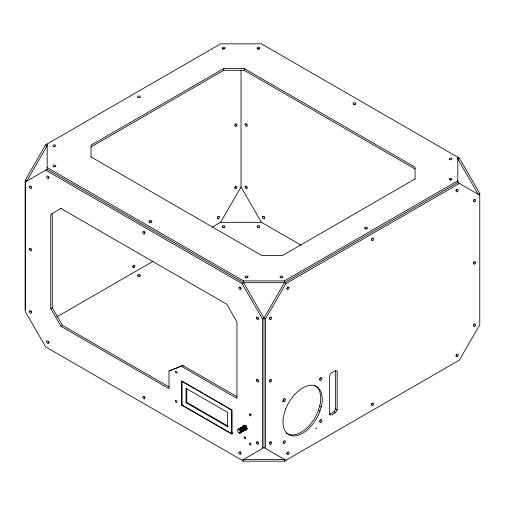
<?xml version="1.0" encoding="UTF-8"?>
<svg xmlns="http://www.w3.org/2000/svg" width="505" height="505" viewBox="0 0 505 505"><rect width="100%" height="100%" fill="white"/><g stroke="black" fill="none" stroke-linecap="round" stroke-linejoin="round"><path stroke-width="0.76" d="M25.25 309.78L25.25 180.197L45.652 144.859L220.616 43.84L261.426 43.84L459.348 158.109L479.75 193.453L479.75 324.803L459.348 360.141L284.384 461.16L243.574 461.16L45.652 346.891L25.25 311.547L25.25 181.964L47.186 169.301L47.186 143.976M243.574 461.16L243.574 459.392L284.384 459.392L284.384 461.16M285.912 460.276L263.976 447.613L263.976 318.024L243.574 282.686L243.574 280.919L47.186 167.534M262.448 448.49L262.448 318.907L263.976 318.024L284.384 282.686L284.384 280.919L457.814 180.79L457.814 182.551L479.75 195.22M329.525 414.334L329.525 375.752L331.053 373.1L335.642 370.449L337.176 371.333L337.176 409.915L335.642 412.566L331.053 415.217L329.525 414.334L334.114 411.682L335.642 409.031L335.642 370.449M479.75 193.453L478.222 194.337L457.814 158.993L457.814 157.225L457.814 182.551L284.384 282.686L243.574 282.686L242.04 283.57L45.652 170.185M239.736 432.779L247.191 428.474L246.857 429.105L239.831 433.164L238.082 432.33C236.195 426.22 241.756 430.809 240.02 433.056M242.514 426.864L244.698 425.374M244.243 425.86L244.515 425.481M212.422 227.048L220.616 222.314L241.024 186.976L241.024 69.955M265.51 448.49L265.51 318.907L285.912 283.57L459.348 183.435M319.394 379.318L319.602 379.167A1.553 0.896 -60 0 0 320.378 377.822M319.394 421.435L319.602 421.284A1.553 0.896 -60 0 0 320.378 419.939M415.053 179.155L415.053 167.18L244.174 68.528L223.772 68.528L91.045 145.156L91.045 157.131M91.045 146.923L223.772 70.296L244.174 70.296L415.053 168.948M61.13 208.376L50.753 214.36L50.753 308.606L60.96 326.274L168.998 388.648L168.998 370.979L182.98 365.506L168.998 370.979M50.753 308.606L52.286 307.722L52.286 213.476M56.743 316.925L153.021 261.344M60.96 326.274L62.487 325.39L169.169 386.981M415.053 178.959L282.32 255.593L261.918 255.593L91.045 156.935M457.814 158.993L459.348 158.109M181.8 365.854L182.614 365.386L237.116 396.76M181.497 404.997L232.098 434.212L232.098 410.06L181.497 380.846L181.497 404.997L182.513 404.404M186.048 402.719L227.54 426.674L227.54 412.339L186.048 388.383L186.048 402.719L186.762 402.308L228.254 426.264M238.082 429.269L244.919 425.324M238.322 429.282L245.159 425.33M238.581 429.345L245.682 425.526L238.846 429.477M231.536 433.593L231.536 410.028L182.052 381.464L182.052 405.023L231.536 433.593L232.748 432.892M239.111 429.654L245.948 425.709M239.37 429.881L246.206 425.936M239.616 430.153L246.446 426.207M239.831 430.456L246.049 426.87M240.02 430.784L246.857 426.839M240.172 431.125L246.389 427.533M240.285 431.466L246.503 427.88M240.355 431.807L246.573 428.215M240.38 432.122L246.591 428.537M239.37 433.202L247.122 428.732M239.616 433.214L247.008 428.941M242.04 460.276L263.976 447.613M244.792 424.995L244.136 425.374L243.928 426.637M246.667 429.218L245.682 429.061M220.616 222.314L261.426 222.314L300.98 245.146M243.574 280.919L284.384 280.919M246.579 429.597L245.682 429.357M45.652 144.859L47.186 145.743L26.778 181.08L25.25 180.197M284.384 282.686L285.912 283.57M47.186 169.301L243.574 282.686M263.976 318.024L265.51 318.907M60.96 208.47L226.739 304.187L236.94 321.855L236.94 398.426L181.453 366.39M335.642 409.031L337.176 409.915M334.114 411.682L335.642 412.566M319.621 406.077L321.148 406.961M318.409 410.148L319.936 411.032M281.954 400.976L283.229 401.715M315.366 428.044L316.641 428.777M286.158 432.785C292.37 437.784 300.993 433.132 306.169 428.663A27.775 16.034 -60 0 0 318.093 411.215L320.056 404.612A27.775 16.034 -60 0 0 314.968 385.643M241.024 186.976L261.426 222.314M242.04 283.57L262.448 318.907M52.286 307.722L62.487 325.39M48.467 176.617L48.65 176.946A1.446 0.833 60 0 0 49.13 177.476M244.174 68.528L244.174 70.296M223.772 68.528L223.772 70.296M186.762 388.724L186.762 402.308M247.147 187.323A1.446 0.833 60 0 1 246.768 186.673M246.667 186.332A1.446 0.833 60 0 1 246.636 186.004M247.147 124.956A1.446 0.833 60 0 1 246.667 123.965M264.803 217.743A1.446 0.833 60 0 1 264.557 217.485M264.349 217.175A1.446 0.833 60 0 1 264.083 216.5M31.619 187.45A1.446 0.833 60 0 1 30.893 186.2M145.112 232.868A1.446 0.833 60 0 1 144.866 232.609M144.657 232.3A1.446 0.833 60 0 1 144.392 231.618M241.194 288.342A1.446 0.833 60 0 1 240.475 287.092M258.876 318.699A1.446 0.833 60 0 1 258.611 318.503M258.364 318.245A1.446 0.833 60 0 1 257.891 317.26M258.876 381.054A1.446 0.833 60 0 1 257.891 379.608M258.876 443.403A1.446 0.833 60 0 1 258.611 443.213M258.364 442.948A1.446 0.833 60 0 1 257.891 441.963M241.194 453.263A1.446 0.833 60 0 1 240.443 451.691M145.112 397.795A1.446 0.833 60 0 1 144.392 396.545M31.619 312.153A1.446 0.833 60 0 1 30.893 310.91M49.294 342.516A1.446 0.833 60 0 1 48.31 341.071M31.619 249.805A1.446 0.833 60 0 1 31.159 249.236M31.001 248.896A1.446 0.833 60 0 1 30.862 248.233M251.294 414.542A1.155 0.669 60 0 1 251.124 414.289M242.621 426.706A2.885 1.667 60 0 1 244.843 425.639A2.885 1.667 60 0 1 246.674 429.452A2.885 1.667 60 0 1 244.136 429.856M287.503 286.966A1.446 0.833 -60 0 1 286.594 288.469M270.099 316.932A1.446 0.833 -60 0 1 269.96 317.601M269.803 317.935A1.446 0.833 -60 0 1 269.342 318.503M372.084 238.246A1.446 0.833 -60 0 1 371.364 239.496M456.583 189.741A1.446 0.833 -60 0 1 456.211 190.391M455.965 190.65A1.446 0.833 -60 0 1 455.706 190.839M474.138 199.128A1.446 0.833 -60 0 1 473.381 200.706M474.107 261.805A1.446 0.833 -60 0 1 473.999 262.152M473.841 262.486A1.446 0.833 -60 0 1 473.381 263.055M474.138 323.838A1.446 0.833 -60 0 1 473.381 325.409M456.69 354.327A1.446 0.833 -60 0 1 455.706 355.766M372.084 403.173A1.446 0.833 -60 0 1 371.983 403.514M371.819 403.849A1.446 0.833 -60 0 1 371.364 404.423M270.099 441.635A1.446 0.833 -60 0 1 269.96 442.304M269.803 442.639A1.446 0.833 -60 0 1 269.342 443.213M287.377 452.36A1.446 0.833 -60 0 1 287.004 453.004M286.758 453.263A1.446 0.833 -60 0 1 286.493 453.458M270.061 379.608A1.446 0.833 -60 0 1 269.342 380.858M283.943 398.533A1.553 0.896 -60 0 1 283.135 400.225M283.905 440.998A1.553 0.896 -60 0 1 283.135 442.342M235.412 186.004A1.446 0.833 -60 0 1 234.655 187.582M235.374 123.978A1.446 0.833 -60 0 1 234.655 125.227M217.958 216.5A1.446 0.833 -60 0 1 217.485 217.485M133.358 265.34A1.446 0.833 -60 0 1 132.638 266.589M245.72 277.845A1.446 0.833 0 0 1 247.16 277.763M280.673 277.8A1.446 0.833 0 0 1 282.112 277.8M149.461 222.459A1.446 0.833 0 0 1 151.5 222.459M53.675 166.852A1.446 0.833 0 0 1 55.121 166.852M54.022 146.665A1.446 0.833 0 0 1 54.774 146.665M222.585 49.187A1.446 0.833 0 0 1 224.327 49.054M257.417 49.187A1.446 0.833 0 0 1 259.456 49.187M353.797 104.522A1.446 0.833 0 0 1 355.242 104.522M450.226 180.026A1.446 0.833 0 0 1 450.978 180.026M365.279 228.954A1.446 0.833 0 0 1 366.718 228.954M137.985 276.506A1.446 0.833 0 0 1 140.024 276.506M222.888 227.528A1.446 0.833 0 0 1 224.327 227.528M257.714 227.528A1.446 0.833 0 0 1 259.16 227.528M48.783 177.766L48.77 178.069A1.446 0.833 60 0 1 47.117 177.829L46.94 177.501A1.446 0.833 60 0 1 47.407 175.986A1.446 0.833 60 0 1 48.783 177.766M289.037 287.541L289.03 287.85A1.446 0.833 -60 0 1 287.377 289.523L287.193 289.403A1.446 0.833 -60 0 1 287.667 287.345A1.446 0.833 -60 0 1 289.037 287.541M247.999 276.671L247.987 276.892A1.446 0.833 0 0 1 245.967 277.51A1.446 0.833 0 0 1 245.449 276.222L245.72 276.077A1.446 0.833 0 0 1 247.999 276.671M285.609 409.056L283.646 415.659A27.775 16.034 -60 0 0 295.097 435.865A27.775 16.034 -60 0 0 319.621 412.099L321.584 405.496A27.775 16.034 -60 0 0 307.697 385.738C297.041 389.317 289.826 399.051 285.609 409.056M245.102 124.52A1.446 0.833 60 0 0 246.636 126.427A1.446 0.833 60 0 0 246.636 124.388A1.446 0.833 60 0 0 245.102 124.52M245.102 186.888A1.446 0.833 60 0 0 246.636 188.794A1.446 0.833 60 0 0 246.636 186.755A1.446 0.833 60 0 0 245.102 186.888M262.518 217.055A1.446 0.833 60 0 0 264.052 218.962A1.446 0.833 60 0 0 264.052 216.916A1.446 0.833 60 0 0 262.518 217.055M256.325 380.17A1.446 0.833 60 0 0 257.853 382.07A1.446 0.833 60 0 0 257.853 380.031A1.446 0.833 60 0 0 256.325 380.17M142.827 232.18A1.446 0.833 60 0 0 144.361 234.08A1.446 0.833 60 0 0 144.361 232.041A1.446 0.833 60 0 0 142.827 232.18M142.827 397.1A1.446 0.833 60 0 0 144.361 399.007A1.446 0.833 60 0 0 144.361 396.968A1.446 0.833 60 0 0 142.827 397.1M29.328 311.465A1.446 0.833 60 0 0 30.862 313.371A1.446 0.833 60 0 0 30.862 311.326A1.446 0.833 60 0 0 29.328 311.465M46.744 341.632A1.446 0.833 60 0 0 48.278 343.533A1.446 0.833 60 0 0 48.278 341.494A1.446 0.833 60 0 0 46.744 341.632M29.328 186.762A1.446 0.833 60 0 0 30.862 188.668A1.446 0.833 60 0 0 30.862 186.623A1.446 0.833 60 0 0 29.328 186.762M238.909 287.648A1.446 0.833 60 0 0 240.443 289.554A1.446 0.833 60 0 0 240.443 287.515A1.446 0.833 60 0 0 238.909 287.648M256.325 317.815A1.446 0.833 60 0 0 257.853 319.722A1.446 0.833 60 0 0 257.853 317.677A1.446 0.833 60 0 0 256.325 317.815M256.325 442.519A1.446 0.833 60 0 0 257.853 444.425A1.446 0.833 60 0 0 257.853 442.38A1.446 0.833 60 0 0 256.325 442.519M238.909 452.575A1.446 0.833 60 0 0 240.443 454.481A1.446 0.833 60 0 0 240.443 452.436A1.446 0.833 60 0 0 238.909 452.575M29.328 249.11A1.446 0.833 60 0 0 30.862 251.017A1.446 0.833 60 0 0 30.862 248.978A1.446 0.833 60 0 0 29.328 249.11M175.5 371.731A1.155 0.669 60 0 0 176.725 373.252A1.155 0.669 60 0 0 176.725 371.623A1.155 0.669 60 0 0 175.5 371.731M175.5 400.938A1.155 0.669 60 0 0 176.725 402.466A1.155 0.669 60 0 0 176.725 400.831A1.155 0.669 60 0 0 175.5 400.938M249.356 443.579A1.155 0.669 60 0 0 250.581 445.107A1.155 0.669 60 0 0 250.581 443.472A1.155 0.669 60 0 0 249.356 443.579M249.356 414.371A1.155 0.669 60 0 0 250.581 415.893A1.155 0.669 60 0 0 250.581 414.264A1.155 0.669 60 0 0 249.356 414.371M244.18 437.355A1.079 0.625 60 0 0 245.329 438.782A1.079 0.625 60 0 0 245.329 437.248A1.079 0.625 60 0 0 244.18 437.355M270.876 381.742A1.446 0.833 -60 0 0 271.33 379.507A1.446 0.833 -60 0 0 269.626 381.022A1.446 0.833 -60 0 0 270.876 381.742M474.915 263.938A1.446 0.833 -60 0 0 475.369 261.704A1.446 0.833 -60 0 0 473.665 263.219A1.446 0.833 -60 0 0 474.915 263.938M372.892 240.38A1.446 0.833 -60 0 0 373.353 238.145A1.446 0.833 -60 0 0 371.642 239.66A1.446 0.833 -60 0 0 372.892 240.38M372.892 405.3A1.446 0.833 -60 0 0 373.353 403.066A1.446 0.833 -60 0 0 371.642 404.581A1.446 0.833 -60 0 0 372.892 405.3M270.876 444.097A1.446 0.833 -60 0 0 271.33 441.856A1.446 0.833 -60 0 0 269.626 443.371A1.446 0.833 -60 0 0 270.876 444.097M288.286 454.147A1.446 0.833 -60 0 0 288.746 451.912A1.446 0.833 -60 0 0 287.042 453.427A1.446 0.833 -60 0 0 288.286 454.147M270.876 319.387A1.446 0.833 -60 0 0 271.33 317.153A1.446 0.833 -60 0 0 269.626 318.668A1.446 0.833 -60 0 0 270.876 319.387M457.498 191.534A1.446 0.833 -60 0 0 457.953 189.299A1.446 0.833 -60 0 0 456.249 190.814A1.446 0.833 -60 0 0 457.498 191.534M474.915 201.59A1.446 0.833 -60 0 0 475.369 199.355A1.446 0.833 -60 0 0 473.665 200.864A1.446 0.833 -60 0 0 474.915 201.59M474.915 326.293A1.446 0.833 -60 0 0 475.369 324.058A1.446 0.833 -60 0 0 473.665 325.573A1.446 0.833 -60 0 0 474.915 326.293M457.498 356.461A1.446 0.833 -60 0 0 457.953 354.22A1.446 0.833 -60 0 0 456.249 355.735A1.446 0.833 -60 0 0 457.498 356.461M284.662 401.109A1.553 0.896 -60 0 0 285.155 398.704A1.553 0.896 -60 0 0 283.318 400.332A1.553 0.896 -60 0 0 284.662 401.109M284.662 443.226A1.553 0.896 -60 0 0 285.155 440.821A1.553 0.896 -60 0 0 283.318 442.449A1.553 0.896 -60 0 0 284.662 443.226M321.136 422.167A1.553 0.896 -60 0 0 321.628 419.762A1.553 0.896 -60 0 0 319.791 421.391A1.553 0.896 -60 0 0 321.136 422.167M321.136 380.05A1.553 0.896 -60 0 0 321.628 377.652A1.553 0.896 -60 0 0 319.791 379.274A1.553 0.896 -60 0 0 321.136 380.05M134.166 267.473A1.446 0.833 -60 0 0 134.62 265.239A1.446 0.833 -60 0 0 132.916 266.754A1.446 0.833 -60 0 0 134.166 267.473M218.772 218.627A1.446 0.833 -60 0 0 219.227 216.393A1.446 0.833 -60 0 0 217.522 217.907A1.446 0.833 -60 0 0 218.772 218.627M236.189 188.466A1.446 0.833 -60 0 0 236.643 186.231A1.446 0.833 -60 0 0 234.939 187.74A1.446 0.833 -60 0 0 236.189 188.466M236.189 126.111A1.446 0.833 -60 0 0 236.643 123.877A1.446 0.833 -60 0 0 234.939 125.391A1.446 0.833 -60 0 0 236.189 126.111M364.976 228.494A1.446 0.833 0 0 0 367.394 228.121A1.446 0.833 0 0 0 365.626 227.105A1.446 0.833 0 0 0 364.976 228.494M280.376 277.34A1.446 0.833 0 0 0 282.787 276.967A1.446 0.833 0 0 0 281.02 275.951A1.446 0.833 0 0 0 280.376 277.34M449.583 179.654A1.446 0.833 0 0 0 451.994 179.275A1.446 0.833 0 0 0 450.226 178.259A1.446 0.833 0 0 0 449.583 179.654M449.583 159.542A1.446 0.833 0 0 0 451.994 159.17A1.446 0.833 0 0 0 450.226 158.147A1.446 0.833 0 0 0 449.583 159.542M353.5 104.068A1.446 0.833 0 0 0 355.911 103.695A1.446 0.833 0 0 0 354.144 102.673A1.446 0.833 0 0 0 353.5 104.068M257.417 48.594A1.446 0.833 0 0 0 259.835 48.221A1.446 0.833 0 0 0 258.068 47.205A1.446 0.833 0 0 0 257.417 48.594M222.585 48.594A1.446 0.833 0 0 0 225.003 48.221A1.446 0.833 0 0 0 223.235 47.205A1.446 0.833 0 0 0 222.585 48.594M137.985 97.44A1.446 0.833 0 0 0 140.396 97.067A1.446 0.833 0 0 0 138.629 96.051A1.446 0.833 0 0 0 137.985 97.44M53.379 146.286A1.446 0.833 0 0 0 55.79 145.913A1.446 0.833 0 0 0 54.022 144.897A1.446 0.833 0 0 0 53.379 146.286M53.379 166.398A1.446 0.833 0 0 0 55.79 166.025A1.446 0.833 0 0 0 54.022 165.002A1.446 0.833 0 0 0 53.379 166.398M149.461 221.872A1.446 0.833 0 0 0 151.872 221.499A1.446 0.833 0 0 0 150.105 220.477A1.446 0.833 0 0 0 149.461 221.872M257.417 227.067A1.446 0.833 0 0 0 259.835 226.695A1.446 0.833 0 0 0 258.068 225.672A1.446 0.833 0 0 0 257.417 227.067M222.585 227.067A1.446 0.833 0 0 0 225.003 226.695A1.446 0.833 0 0 0 223.235 225.672A1.446 0.833 0 0 0 222.585 227.067M137.985 275.913A1.446 0.833 0 0 0 140.396 275.541A1.446 0.833 0 0 0 138.629 274.518A1.446 0.833 0 0 0 137.985 275.913"/></g></svg>
